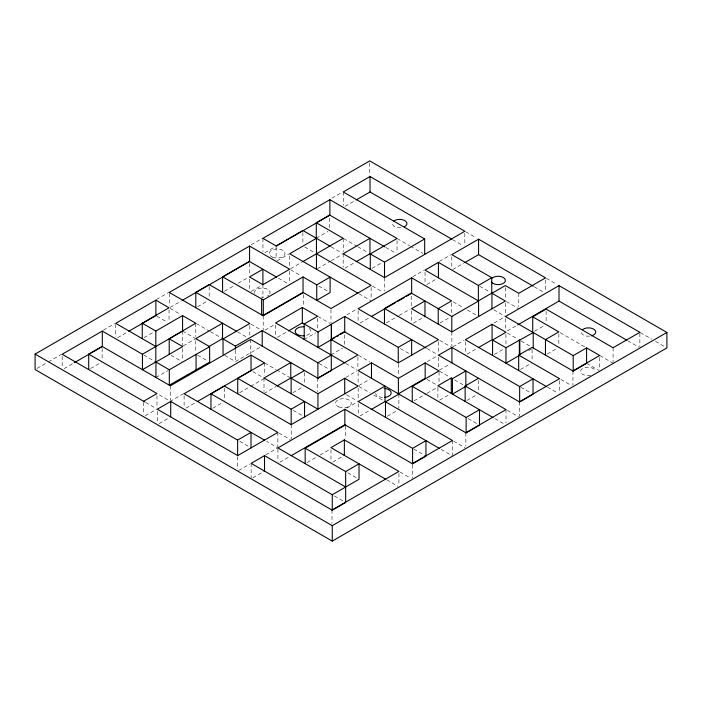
<?xml version="1.0" encoding="UTF-8"?>
<svg xmlns="http://www.w3.org/2000/svg" width="702" height="702" viewBox="0 0 702 702"><rect width="100%" height="100%" fill="white"/><g stroke="black" fill="none" stroke-linecap="round" stroke-linejoin="round"><path stroke-width="0.53" stroke-dasharray="3.51 2.63" d="M36.995 368.453L47.42 362.434M48.368 361.881L61.644 354.22M103.352 330.142L114.733 323.569M156.441 299.491L168.77 292.374M251.237 244.761L262.618 238.189M331.818 198.236L342.251 192.216M64.04 368.638L73.377 363.25M117.576 337.732L127.852 331.8M170.2 307.344L181.537 300.798M264.838 252.711L275.21 246.727M345.112 206.362L354.343 201.035M90.505 368.559L101.211 362.381M144.103 337.609L154.264 331.748M197.587 306.739L207.406 301.07M224.421 291.242L234.573 285.381M238.268 283.248L248.42 277.387M277.036 260.863L289.04 253.94M316.269 238.215L327.878 231.52M251.307 291.374L261.118 285.705M290.593 268.69L301.667 262.294M183.266 345.867L195.761 338.654M317.374 268.699L330.3 261.232M331.221 260.705L342.304 254.308M345.033 268.146L355.194 262.285M155.949 377.492L167.953 370.568M265.058 330.133L274.394 324.745M372.121 268.322L382.274 262.46M224.798 355.423L235.416 361.548L260.337 347.157M277.413 337.293L287.574 331.432M145.367 415.698L156.967 408.994M183.582 393.629L170.358 401.272L158.029 394.155M304.212 339.443L315.812 332.748M346.858 314.821L357.134 308.889M412.873 276.711L424.21 270.165M439.329 261.434L450.666 254.887M159.108 423.631L168.928 417.962M185.986 408.116L195.41 402.667M212.75 408.222L222.56 402.562M239.584 392.734L249.737 386.872M250.658 386.337L263.583 378.878M359.986 323.104L369.384 317.681M426.825 284.521L436.644 278.852M452.737 269.559L463.811 263.171M263.996 393.506L275.991 386.574M330.923 354.861L342.523 348.166M386.311 322.885L398.315 315.953M399.236 315.426L410.31 309.029M292.909 392.681L302.729 387.013M413.381 323.131L424.982 316.435M345.761 377.457L356.976 370.981M440.005 323.043L449.824 317.374M358.994 385.495L369.7 379.317M238.619 470.516L249.824 464.048M265.698 454.878L277.843 447.867L266.541 441.339M346.841 408.029L358.16 401.5M427.264 361.6L438.469 355.133M452.799 346.858L464.066 340.356M494.129 322.999L505.396 316.488M252.922 477.79L264.522 471.095M279.8 462.276L290.163 456.291M360.073 415.935L370.226 410.065M439.434 370.112L450.14 363.934M467.155 354.106L477.307 348.245M507.344 330.905L516.742 325.482M307.046 462.574L316.383 457.177M320.121 455.028L330.396 449.096M387.276 416.251L397.095 410.582M414.11 400.763L426.105 393.831M427.035 393.295L438.109 386.899M494.357 354.431L504.176 348.762M534.52 331.239L544.331 325.579M439.689 400.14L450.394 393.962M332.757 462.056L344.357 455.352M528.746 350.579L531.423 349.034M466.935 400.421L476.755 394.752M520.48 369.506L531.186 363.32M547.244 354.045L557.063 348.385M465.628 231.704L476.07 237.732M546.323 278.299L556.774 284.328M640.321 332.564L651.71 339.136M655.51 341.33L665.005 346.814M452.518 239.593L462.943 245.612M534.24 286.776L543.664 292.216M627.641 340.698L638.925 347.218M397.227 238.583L409.538 245.691M410.486 246.235L422.788 253.343M479.685 286.188L489.899 292.093M506.239 301.518L518.787 308.766M560.266 332.713L584.792 346.876M599.885 355.589L613.092 363.215M385.696 247.376L396.095 253.387M493.743 309.766L504.501 315.97M586.582 363.364L598.771 370.402M343.717 238.601L356.844 246.183M357.774 246.718L368.085 252.676M453.211 301.816L463.539 307.783M467.295 309.951L476.693 315.373M507.318 333.055L517.488 338.926M521.191 341.067L530.431 346.402M331.142 246.797L342.295 253.238M560.863 379.431L571.077 385.328M304.694 246.981L314.636 252.72M372.314 286.021L382.643 291.988M547.481 387.153L557.695 393.05M358.88 293.726L371.139 300.807M439.68 340.373L450.921 346.867M520.814 387.214L531.16 393.19M290.61 269.761L300.956 275.737M318.831 286.056L328.238 291.488M427.097 348.569L437.522 354.589M278.483 278.22L287.811 283.608M400.368 348.596L409.766 354.01M439.478 371.174L449.833 377.149M454.545 379.87L465.838 386.39M507.327 410.337L518.471 416.777M318.085 316.541L330.063 323.455M427 379.422L437.179 385.301M494.866 418.603L504.15 423.964M358.52 355.344L369.893 361.907M468.155 418.638L477.614 424.096M345.805 363.46L356.976 369.91M250.868 324.105L261.293 330.124M319.006 363.443L329.396 369.436M359.029 386.548L370.156 392.971M373.868 395.112L384.994 401.544M453.589 441.146L464.908 447.674M237.487 331.835L247.911 337.846M346.507 394.77L357.257 400.982M441.146 449.412L452.465 455.949M170.191 308.432L180.475 314.373M196.367 323.552L209.45 331.107M210.389 331.642L222.543 338.662M264.654 362.978L275.842 369.436M276.781 369.972L289.829 377.509M413.732 449.043L425.956 456.098M156.809 316.163L167.155 322.139M182.581 331.046L194.823 338.11M252.825 371.604L263.61 377.825M197.622 355.186L207.801 361.056M293.234 410.389L302.667 415.83M400.043 472.051L410.424 478.044M171.016 355.282L181.818 361.521M386.697 479.799L397.981 486.319M143.699 354.966L155.826 361.969M278.984 433.073L290.286 439.601M347.806 472.806L357.16 478.202M239.707 441.304L249.131 446.744M334.354 495.954L342.822 500.842M145.595 402.43L156.019 408.45M639.864 333.327L639.864 346.727M613.092 347.753L613.092 362.179M599.71 357.546L599.71 369.91M572.937 370.937L572.937 385.363M559.555 380.73L559.555 393.094M558.845 333.959L558.845 345.287M546.121 311.153L546.121 322.481M545.551 279.914L545.551 291.242M532.081 349.412L532.081 360.749M519.392 401.851L519.392 416.277M518.787 293.304L518.787 306.704M506.01 409.582L506.01 422.981M505.958 334.336L505.958 345.665M505.396 303.097L505.396 315.461M505.466 318.594L505.466 329.922M505.343 287.609L505.343 298.938M478.536 380.326L478.536 392.69M465.856 432.765L465.856 446.165M465.312 341.777L465.312 354.141M464.838 233.31L464.838 245.674M452.465 440.496L452.465 454.922M451.807 256.704L451.807 268.032M451.86 331.949L451.86 346.376M451.605 302.948L451.605 314.285M439.031 371.946L439.031 383.274M438.469 341.734L438.469 354.098M438.539 357.23L438.539 368.568M437.899 387.776L437.899 399.113M425.035 272.157L425.035 283.494M412.311 464.706L412.311 478.106M411.591 310.767L411.591 323.131M411.232 296.13L411.232 307.467M398.929 473.464L398.929 484.801M398.876 394.094L398.876 408.52M398.315 363.89L398.315 376.254M397.042 240.54L397.042 252.904M384.529 277.615L384.529 291.014M371.139 287.408L371.139 298.745M369.743 162.952L369.743 175.316M358.16 388.101L358.16 399.438M358.222 403.597L358.222 414.935M358.108 310.802L358.108 322.13M358.099 372.613L358.099 383.95M357.906 357.046L357.906 368.383M345.331 426.044L345.331 438.408M344.305 334.775L344.305 346.104M343.269 191.971L343.269 205.37M343.225 238.32L343.225 251.711M343.19 253.755L343.19 267.146M331.993 510.047L331.993 523.446M330.984 309.564L330.984 322.955M330.967 449.692L330.967 462.056M329.659 218.12L329.659 229.457M317.752 378.167L317.752 391.567M317.594 318.322L317.594 329.65M304.51 372.587L304.51 383.924M303.343 294.638L303.343 305.967M302.887 232.546L302.887 243.884M291.225 424.684L291.225 439.11M289.672 255.826L289.672 267.164M289.68 271.288L289.68 282.625M277.843 432.414L277.843 446.841M277.913 448.938L277.913 461.302M276.114 246.972L276.114 259.336M275.57 324.965L275.57 337.337M264.505 362.89L264.505 375.254M263.996 378.045L263.996 391.444M263.189 315.76L263.189 330.186M262.952 238.338L262.952 251.737M262.925 284.679L262.925 298.078M251.14 463.364L251.14 477.79M250.667 339.443L250.667 353.869M249.807 325.544L249.807 335.854M249.526 279.001L249.526 290.338M249.342 263.461L249.342 274.789M237.688 456.625L237.688 468.989M235.416 350.21L235.416 361.548M224.35 388.136L224.35 400.5M209.187 286.644L209.187 297.981M195.761 323.201L195.761 336.591M195.77 340.724L195.77 352.053M184.1 395.805L184.1 407.142M182.722 348.64L182.722 359.977M182.371 330.923L182.371 345.349M170.358 385.81L170.358 400.237M169.252 293.471L169.252 305.835M169.033 309.828L169.033 321.165M157.327 411.267L157.327 422.595M156.967 395.603L156.967 407.967M143.585 402.299L143.585 414.663M115.707 324.377L115.707 336.749M102.106 348.464L102.106 359.801M62.171 356.326L62.171 367.655M382.502 397.429A7.862 4.537 0 0 1 375.552 393.638M590.733 375.201A7.257 4.194 0 0 1 580.729 372.393A7.257 4.194 0 0 1 587.249 367.19A7.257 4.194 0 0 1 594.998 371.806M589.61 336.17A7.257 4.194 0 0 1 581.238 331.607M254.501 293.296A7.862 4.537 0 0 1 263.075 288.066A7.862 4.537 0 0 1 269.612 294.199M268.638 295.244A7.862 4.537 0 0 1 267.225 296.104M263.513 297.06A7.862 4.537 0 0 1 261.46 297.095M309.117 328.457A7.862 4.537 0 0 1 306.23 335.468M400.833 227.72A7.257 4.194 0 0 1 392.462 223.148M272.534 257.178A7.862 4.537 0 0 0 284.968 253.966A7.862 4.537 0 0 0 273.929 249.35A7.862 4.537 0 0 0 272.534 257.178M338.794 406.897A7.862 4.537 0 0 0 351.228 403.685A7.862 4.537 0 0 0 340.189 399.069A7.862 4.537 0 0 0 338.794 406.897"/><path stroke-width="1.05" d="M169.208 354.238L169.208 338.785L195.761 323.201L182.581 315.593L155.809 331.046L142.26 323.218L142.26 338.68M35.1 354.089L369.743 160.89L666.9 332.45L666.9 347.911L332.257 541.11L35.1 369.55L35.1 354.089L332.257 525.658L666.9 332.45M155.809 331.046L155.826 361.969L142.436 369.691L142.436 354.238L102.325 331.081L62.171 354.264L144.647 401.877M142.26 323.218L169.033 307.766L155.87 300.166L115.707 323.35L155.826 346.507M262.899 284.679L262.899 269.226L249.526 276.939L262.925 284.679L289.68 269.226L249.57 246.069L169.252 292.436L236.539 331.283M370.27 269.392L370.27 253.931L397.042 238.478L329.879 199.701L262.952 238.338L276.114 245.937L302.887 230.484L330.212 246.262M356.116 261.749L369.963 253.755L369.963 238.294L343.19 253.755L384.529 277.615L464.838 231.248L370.033 176.518L343.269 191.971L424.684 238.978L424.684 254.431M88.715 369.594L88.715 354.133L102.106 346.411L170.358 385.81L250.667 339.443L317.892 378.255L331.283 370.524L331.283 355.072L317.892 362.802L262.188 330.633L235.416 346.095L223.034 338.943L223.034 354.396M195.805 307.766L195.805 292.313L209.187 284.582L263.189 315.76L303.343 292.576M222.578 292.313L222.578 276.851L249.342 261.398L276.623 277.141M316.269 238.215L316.269 222.753L329.659 215.031L384.749 246.832M74.307 362.706L102.325 346.534L102.325 331.081M128.782 331.256L155.87 315.619L155.87 300.166M182.485 300.254L249.57 261.521L249.57 246.069M276.149 246.174L329.879 215.154L329.879 199.701M356.186 199.965L370.033 191.971L451.57 239.04M142.436 354.238L182.581 331.046L182.581 315.593M302.588 261.758L343.225 238.32L316.269 222.753M222.578 276.851L263.311 299.877L303.036 276.939L316.734 284.845L330.115 277.115L330.115 292.576L316.734 300.307L316.734 284.845M155.949 377.492L155.949 362.039L182.722 346.586L169.208 338.785M208.696 346.656L222.543 338.662L222.543 323.201L195.77 338.662L209.644 346.674L209.644 362.127L169.305 385.205L169.305 369.752L209.644 346.674M262.881 315.575L303.036 292.392L330.984 308.529L371.139 285.345L316.453 253.773M223.034 338.943L249.807 323.49L195.805 292.313M304.212 339.443L304.212 323.991L317.594 316.26L302.343 307.45L275.57 322.911L344.875 362.925M143.585 401.272L156.967 393.541L88.715 354.133M370.27 253.931L384.529 262.162L424.684 238.978M288.496 330.905L302.343 322.911L318.05 331.976L331.432 324.245L331.432 339.707M251.009 447.832L251.009 432.379L237.627 440.11L170.709 401.474L157.327 409.205L237.688 455.598L277.843 432.414L210.96 393.796L210.96 409.257M237.732 393.796L237.732 378.343L264.505 362.89L251.026 355.107L184.1 393.743L264.654 440.259M197.297 401.579L251.026 370.559L251.026 355.107M331.344 339.645L331.344 324.192L344.726 316.462L398.253 347.367L411.644 339.645L411.644 355.098M438.223 324.078L438.223 308.617L451.605 300.886L411.653 277.825L358.108 308.74L426.149 348.017M478.378 285.433L478.378 300.895L491.76 293.164L491.76 277.702L478.378 285.433L438.425 262.373L425.035 270.094L478.571 301L478.571 316.462M491.953 308.731L491.953 293.269L505.343 285.547L518.787 293.304L545.551 277.852L478.58 239.18L451.807 254.642L491.76 277.702M210.96 393.796L224.35 386.074L291.225 424.684M330.923 354.861L330.923 339.408L344.305 331.677L398.315 362.864L438.469 339.671L384.468 308.494L384.468 323.955M384.468 308.494L411.232 293.041L451.798 316.462L478.571 301M334.907 337.592L318.05 347.429L318.05 331.976M336.697 336.556L338.478 335.53M340.259 334.494L344.726 331.923L344.726 316.462M371.261 316.602L395.682 302.501M397.56 301.412L404.141 297.622M406.019 296.534L411.653 293.278L411.653 277.825M464.733 262.636L478.58 254.642L533.292 286.223M276.921 386.039L290.768 378.045L290.768 362.592L263.996 378.045L317.945 409.196L317.945 393.734L291.128 378.255L291.128 393.708M291.128 378.255L304.51 370.524M317.752 378.167L357.906 354.984L330.923 339.408M237.732 378.343L291.172 409.196L304.554 401.465L304.554 416.927M317.945 393.734L344.708 378.281L358.16 386.047L291.172 424.649L291.172 409.196M425.158 362.899L398.385 378.352L371.481 362.829L358.099 370.551L398.385 393.813L425.158 378.36L425.158 362.899L439.031 370.91L412.258 386.372L412.258 401.825M424.982 316.435L424.982 300.974L411.591 308.704L451.86 331.949L505.396 301.035L491.953 293.269M345.647 471.56L359.029 463.829L359.029 479.291L332.257 494.743L264.522 455.633L251.14 463.364L332.257 510.196L345.647 502.474L345.647 471.56L305.177 448.192L305.177 463.653M291.111 455.747L344.84 424.728L412.574 463.829L425.956 456.098L425.956 440.645L412.574 448.376L344.84 409.266L277.913 447.911L345.647 487.012M451.921 347.446L438.539 355.168L519.655 402.009L533.046 394.278L533.046 378.817L519.655 386.548L451.921 347.446L451.921 362.899M492.576 355.458L492.576 340.005L505.958 332.274L492.084 324.263L465.312 339.715L546.551 386.618M532.73 332.274L532.73 316.813L546.121 309.091L613.092 347.753L639.864 332.3L559.011 285.617L505.466 316.532L573.201 355.633L586.582 347.911L599.71 355.484L572.937 370.937M371.147 409.538L384.994 401.544L384.994 386.082L358.222 401.544L439.259 448.324M478.237 347.709L492.084 339.715L492.084 324.263M517.681 324.938L559.011 301.079L626.702 340.154M305.177 448.192L345.331 425.008M385.495 417.278L385.495 401.825L398.876 394.094L466.119 432.915L479.501 425.193L479.501 409.731L466.119 417.462L412.258 386.372M465.838 385.354L465.838 370.928L452.448 378.659L451.289 377.983L437.899 385.714L493.006 417.532M331.993 510.047L398.929 471.411L344.357 439.9L330.967 447.63L385.749 479.255M492.576 340.005L505.958 347.727L533.204 332.546L533.204 348.008M465.145 401.447L465.145 385.995L478.536 378.264M518.69 370.533L518.69 355.08L532.081 347.35L573.201 371.095L586.582 363.364L586.582 347.911M465.838 386.39L452.448 394.12L452.448 378.659M519.348 355.458L505.958 363.188L505.958 347.727M412.311 463.68L452.465 440.496L385.495 401.825M465.856 432.765L506.01 409.582L465.145 385.995M519.392 401.851L559.555 378.668L518.69 355.08M532.73 316.813L558.845 331.897L545.463 339.619L545.463 355.08M357.941 293.182L289.672 253.764L316.435 238.311L316.453 269.226M155.949 362.039L169.305 369.752M573.201 355.633L573.201 371.095M559.011 285.617L559.011 301.079M519.822 340.277L519.822 354.703M519.655 386.548L519.655 402.009M519.348 340.005L519.348 354.431M478.58 239.18L478.58 254.642M466.119 417.462L466.119 432.915M451.798 316.462L451.798 331.914M451.289 377.983L451.289 393.445M438.425 262.373L438.425 277.825M412.574 448.376L412.574 463.829M398.385 378.352L398.385 393.813M398.253 347.367L398.253 362.829M384.529 262.162L384.529 277.615M371.481 362.829L371.481 378.281M370.033 176.518L370.033 191.971M344.84 409.266L344.84 424.728M344.708 378.281L344.708 393.734M344.357 439.9L344.357 455.352M332.257 494.743L332.257 510.196M332.257 525.658L332.257 541.11M317.892 362.802L317.892 378.255M303.036 276.939L303.036 292.392M302.343 307.45L302.343 322.911M264.522 455.633L264.522 471.095M263.311 299.877L263.311 315.33L261.618 314.847L261.618 299.394M262.188 330.633L262.188 346.095M237.627 440.11L237.627 455.563M235.416 346.095L235.416 349.184M196.077 354.291L196.077 369.752M170.709 401.474L170.709 416.927M384.117 388.399A7.862 4.537 0 0 1 391.172 392.787A7.862 4.537 0 0 1 384.556 397.402M582.572 329.58A7.257 4.194 0 0 1 594.094 329.387A7.257 4.194 0 0 1 591.426 335.863M304.264 335.802A7.862 4.537 0 0 1 295.156 331.449A7.862 4.537 0 0 1 303.826 326.807M492.269 277.992A7.257 4.194 0 0 1 503.36 277.527A7.257 4.194 0 0 1 502.22 283.915A7.257 4.194 0 0 1 491.523 282.16M393.804 221.121A7.257 4.194 0 0 1 404.677 220.533A7.257 4.194 0 0 1 404.264 226.834"/></g></svg>
